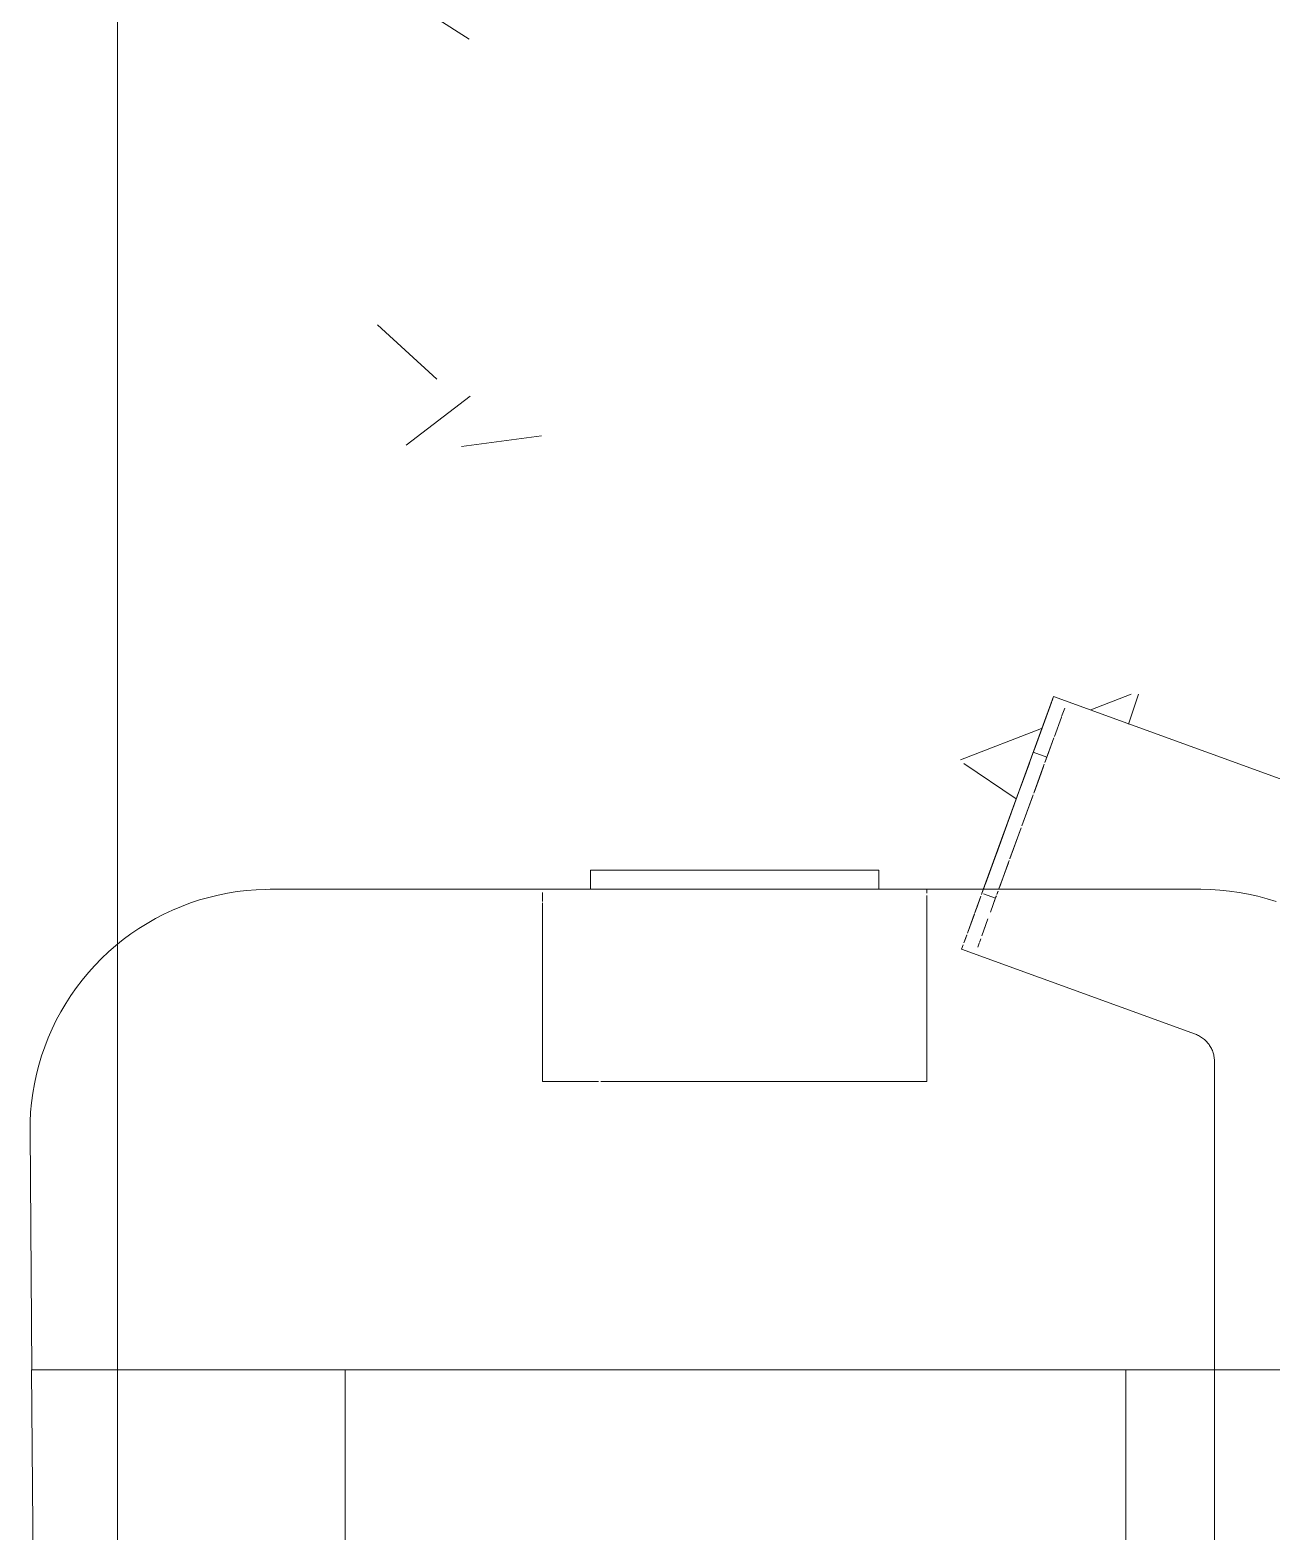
# Model space of a CAD drawing. Header units: metres. Extents: x -24.8 to 3.4, y -2.1 to 25.8.
# Drawn here: x -7.2817 to -7.1525, y 0.7141 to 0.8704 of the extents above; entities that cross this region are included whole.
import ezdxf

# ---------------------------------------------------------------- set-up
doc = ezdxf.new("R2010")
doc.units = ezdxf.units.M
doc.layers.add('P-SANR-FIXT', color=7, linetype='Continuous', lineweight=5)
doc.layers.add('S-COLS', color=7, linetype='Continuous', lineweight=5)

# ---------------------------------------------------------------- blocks, each defined once
blk = doc.blocks.new('Pilar retangular - 15 x 30 cm-3622251-AA')
at = {"layer": 'S-COLS', "true_color": 0xeaeaea}
h = blk.add_hatch(dxfattribs=at)
h.set_pattern_fill('FP_13', color=254, style=0, pattern_type=2)
h.set_pattern_definition([(49.99999999999999, (34.236, 1.261), (0.1821895382797721, -0.01593794972395968), [0.01905, -0.20955]), (355, (34.236, 1.261), (-0.03524225318630228, 0.191058600409279), [0.01524, -0.16764]), (100.451, (34.251, 1.26), (0.1469419574822546, 0.1751196380514854), [0.01619, -0.17809]), (46.184, (34.236, 1.312), (0.2710768171009678, -0.04204543887758169), [0.02857, -0.31432]), (96.636, (34.258, 1.309), (0.2374068957995607, 0.2474327575864128), [0.02429, -0.26714]), (351.184, (34.236, 1.312), (0.2374060537849424, 0.2474279291556656), [0.02286, -0.25146]), (21, (34.261, 1.299), (0.1516196892609379, -0.1022668857862438), [0.01905, -0.20955]), (326, (34.261, 1.299), (0.06180347834848309, 0.184189400520303), [0.01524, -0.16764]), (71.45100000000001, (34.274, 1.291), (0.2134180170410357, 0.08192421194172195), [0.01619, -0.17809]), (37.50000000000001, (34.236, 1.261), (0.003086366937134814, 0.08455105403913875), [0.00838, -0.15723, 0.00838, -0.1618, -0.16827]), (37.50000000000001, (34.236, 1.261), (0.003086366937134814, 0.08455105403913875), [-0.33579, 0.00838, -0.15989]), (7.499999999999999, (34.236, 1.261), (0.06681573338903396, 0.1001782420073617), [0.00838, -0.08865, 0.00838, -0.15342, -0.06412999999999999]), (7.499999999999999, (34.236, 1.261), (0.06681573338903396, 0.1001782420073617), [-0.25883, 0.00838, -0.05575]), (327.5, (34.179, 1.261), (0.1355865768415581, -0.00572760686397502), [0.00838, -0.05512, 0.00838, -0.18974, -0.26289]), (327.5, (34.179, 1.261), (0.1355865768415581, -0.00572760686397502), [-0.26162, 0.00838, -0.25451]), (317.5, (34.153, 1.261), (0.1481252617755285, 0.02542872635290974), [0.00838, -0.07417, 0.00838, -0.12319, -0.18669]), (317.5, (34.153, 1.261), (0.1481252617755285, 0.02542872635290974), [-0.21412, 0.00838, -0.17831])])
h.paths.add_polyline_path([(34.22817558113383, 2.619143064628034), (34.22842261862852, 2.616669758737317), (34.22837616939081, 2.61717119017585)])
h.paths.add_polyline_path([(34.33199633223165, -0.3000000000000015), (34.33199633223165, 3.010000000000005), (34.17379802125252, 3.010000000000005), (34.17379802125252, 3.005400000000004), (34.17517671821425, 3.004000000000005), (34.17542778973673, 3.000000000000004), (34.25699633223291, 3.000000000000004), (34.25699633223291, 2.700000000000005), (34.17542778973674, 2.700000000000006), (34.17542778973674, 2.695999999999739), (34.17402778973673, 2.694600000000006), (34.17402778973673, 2.68189999999989), (34.17273495042221, 2.680799999999953), (34.17259482989658, 2.680545441558778), (34.17273495042221, 2.680207160685486), (34.17317009332595, 2.680543647817474), (34.17460058194286, 2.680517157287531), (34.18384385103623, 2.671536901166462), (34.18583742801381, 2.671260210203911), (34.188389164176, 2.668708474041717), (34.18556073705126, 2.665880046916972), (34.20654105444679, 2.644899729521435), (34.20946975095445, 2.647627887263244), (34.21219790869627, 2.644598553530257), (34.21219790869627, 2.642919830534106), (34.22117816481734, 2.633939574413037), (34.22143248114175, 2.63207394289239), (34.22757040506026, 2.622446663611744), (34.22817558113383, 2.619143064628034), (34.22968684200124, 2.612145917525191), (34.23059633223165, 2.611202106908735), (34.23059633223165, 2.598502106908735), (34.23199633223165, 2.597102106908736), (34.23199633223165, 2.593102106908736), (34.22796192934842, 2.593102106908736), (34.2282148552966, 2.093893944779821), (34.22869516129887, 2.092089327572139), (34.22968684200126, 2.085543810616459), (34.23059633223165, 2.084600000000005), (34.23059633223165, 2.083800000000007), (34.23099633223168, 2.083800000000007), (34.23100251840373, 2.071493813827926), (34.23199633223165, 2.070500000000006), (34.23199633223165, 2.066500000000006), (34.23099633223168, 2.066500000000006), (34.23099633223168, 2.016200000000017), (34.22796192934838, 2.016200000000017), (34.22817582771621, 1.252737500000002), (34.23249633223166, 1.252737500000002), (34.23223765248122, 1.248737500000001), (34.23031732457024, 1.246837500000002), (34.23031732457024, 1.231887500000002), (34.22799633223165, 1.228797393121401), (34.23031732457024, 1.228074457966091), (34.23339419057653, 1.225904593414524), (34.23339419057653, 1.219000000000001), (34.22796192934838, 1.219000000000001), (34.22799633223165, 1.218540305328265), (34.22941073807829, 1.218261468550367), (34.22899633223165, 1.216000174358489), (34.22899633223165, 1.214500174358488), (34.23207350130998, 1.20567037052625), (34.2328247478511, 1.199260093445245), (34.2315441524689, 1.190661300895673), (34.22899633223165, 1.184020012515651), (34.22876136897411, 1.181265038909004), (34.22796192934838, 1.180465599283276), (34.22799633223165, 1.177750002166551), (34.23429633223165, 1.177750002166551), (34.23401026286059, 1.157750002166552), (34.23036722153796, 1.154050002166552), (34.23036722153796, 1.14355000216655), (34.23233687575072, 1.141550002166551), (34.23233687575072, 1.13755000216655), (34.22796192934838, 1.13755000216655), (34.22821485529661, 0.4938939447798159), (34.22869516129889, 0.4920893275721328), (34.22968684200126, 0.485543810616455), (34.23059633223166, 0.4846000000000011), (34.23059633223166, 0.4718999999999997), (34.23199633223167, 0.4705), (34.23199633223167, 0.4665000000000009), (34.22796192934838, 0.4665000000000009), (34.22825115767439, 0.2673899999999964), (34.23199633223165, 0.2673899999999964), (34.23143410836543, 0.2630738890429586), (34.23036722153796, 0.2619899999999933), (34.23036722153796, 0.2469899999999945), (34.22932330480521, 0.2458899999998973), (34.22978575139409, 0.2319999999999953), (34.23199633223165, 0.2319999999999953), (34.23143410836542, 0.2276838890429573), (34.23036722153796, 0.2265999999999985), (34.23036553350384, 0.2104439736184571), (34.22951094346234, 0.2093999999999959), (34.22957032647843, 0.2085307472160346), (34.23018554659352, 0.2072848090073612), (34.23174597948689, 0.2028633833275202), (34.23154722695573, 0.19658870675326), (34.23100251840374, 0.1943601249661965), (34.22726750657508, 0.1884681594568259), (34.22609986155284, 0.1873581976785342), (34.220566388039, 0.1843934048253637), (34.21836379161805, 0.1837510715224779), (34.21208766527153, 0.1839487595187376), (34.20985645719786, 0.1844938138279169), (34.20651523733299, 0.1862715696840729), (34.20566923357214, 0.1857098910626992), (34.20499633223166, 0.1850782062097726), (34.18884400052182, 0.1850782062097726), (34.18749633223167, 0.1837503527447596), (34.18349633223166, 0.1837503527447596), (34.18349633223166, 0.1874999999999944), (34.18199633223185, 0.1874999999999944), (34.18199633223185, 0.1799999999999983), (34.17699633223185, 0.1799999999999983), (34.17699633223185, 0.1892684842830079), (34.1660905943906, 0.1892684842830079), (34.16589883761412, 0.09584936442267529), (34.16527968683287, 0.08527672240470285), (34.1634678839764, 0.07442213696197184), (34.1619939070075, 0.06831398625097812), (34.16176645611326, 0.001538637570045093), (34.16125127386795, 0.0001989879500094334), (34.16140525547854, -2.165734258596788e-15), (34.18199633223166, -2.165734258596788e-15), (34.18199633223166, -0.3000000000000015)])
h.paths.add_polyline_path([(34.17699633223185, 0.2107315157170034), (34.17699633223185, 0.22), (34.18199633223185, 0.22), (34.18199633223185, 0.2124999999999952), (34.18349633223166, 0.2124999999999952), (34.18349633223166, 0.2164999999999943), (34.18749633223165, 0.21624964725523), (34.18889633223165, 0.2148702315157797), (34.20058851749645, 0.2149217937902148), (34.20057453618552, 0.2266517180042821), (34.19924740375414, 0.2279999999999982), (34.19924740375414, 0.2319999999999953), (34.20149197031672, 0.2319999999999953), (34.20152208015568, 0.246045191930285), (34.20062544292535, 0.2469899999999945), (34.20062544292535, 0.2619899999999954), (34.19924740375414, 0.2633899999999951), (34.19924740375414, 0.2673899999999964), (34.20303073511496, 0.2673899999999964), (34.20285719015429, 0.4665000000000009), (34.19899633223167, 0.4665000000000009), (34.19899633223167, 0.4705), (34.20039633223166, 0.4718999999999997), (34.20068542314074, 0.4848999999999881), (34.20145633223166, 0.4856999999999987), (34.20193473363057, 0.4856999999999987), (34.20119633223166, 0.4864384013989018), (34.20091085225469, 0.4856849011131048), (34.20009633223166, 0.4848999999999881), (34.18739633223166, 0.4848999999999881), (34.18599633223166, 0.4834999999999905), (34.1819963322317, 0.4834999999999905), (34.1819963322317, 0.4745000000000164), (34.16849633223166, 0.4745000000000164), (34.16746284995557, 0.4752038525911784), (34.16698216132578, 0.4159189215839725), (34.16662404054226, 0.4133466052946571), (34.16610475005084, 0.4114009716378029), (34.1661213322317, 0.2107315157170034), (34.17305327270791, 0.2107315157170034)])
h.paths.add_polyline_path([(34.07619426813402, 0.4049999999999928), (34.09451224851863, 0.4049999999999928), (34.09451224851863, 0.4059999999999926), (34.03445279832194, 0.4062238628589368), (34.03199633223165, 0.4068078379531797), (34.03199633223165, 0.4049999999999928), (34.07593445628893, 0.4049999999999928)])
h.paths.add_polyline_path([(34.12685311457926, 0.4049999999999928), (34.12850526366034, 0.4049999999999928), (34.12849633223177, 0.4059999999999926), (34.1216907167211, 0.4059999999999926), (34.1216907167211, 0.4049999999999928)])
h.paths.add_polyline_path([(34.14225316728881, 0.4049999999999928), (34.1541383223222, 0.4049999999999928), (34.15399685293499, 0.4059999999999926), (34.14048766702716, 0.4059867429369579), (34.14049633223177, 0.4049999999999928)])
h.paths.add_polyline_path([(34.20202005678182, 1.184020012515651), (34.20294494321124, 1.184094548852757), (34.20235369774062, 1.184545186779376), (34.20220272474535, 1.184307544698744)])
h.paths.add_polyline_path([(34.10593587167743, 2.031659743269839), (34.10593561183313, 2.031658688516666), (34.10593587167743, 2.028134716087913)])
h.paths.add_polyline_path([(34.16844304521879, 0.7806109099406777), (34.16862488525769, 0.7804762831837513), (34.16862023584487, 0.7805785782288437)])
h.paths.add_polyline_path([(34.20303073511496, 0.5137984962788316), (34.20299633223166, 1.13755000216655), (34.19839633223165, 1.13755000216655), (34.19865578871259, 1.141550002166551), (34.20062544292535, 1.14355000216655), (34.20049071945797, 1.154186832025218), (34.19698240160273, 1.157750002166556), (34.19698240160273, 1.177750002166551), (34.20299633223166, 1.177750002166551), (34.20299633223166, 1.18050000216655), (34.20199633223166, 1.18150000216655), (34.20199633223166, 1.184019959321991), (34.19309440796126, 1.184020012515651), (34.19309440796126, 1.216000000000002), (34.20209351451217, 1.215918194038752), (34.20248223479727, 1.215934207648719), (34.20245633357675, 1.216000174358489), (34.20199633223166, 1.216000174358489), (34.20209351451217, 1.216498751216092), (34.20191314396627, 1.217138799244223), (34.20158192638502, 1.217510381738657), (34.20158192638502, 1.217854622477404), (34.20176055873862, 1.21787946158748), (34.20177715868248, 1.218261468550367), (34.20303016806114, 1.218261468550367), (34.20299633223166, 1.219000000000001), (34.19759847388678, 1.219000000000001), (34.19764606998273, 1.225938524744033), (34.20097700861606, 1.228302495247581), (34.20299633223166, 1.228754494639253), (34.20299633223166, 1.229207154729916), (34.20067533989307, 1.231887500000002), (34.20067533989307, 1.246837500000002), (34.1987550119821, 1.248737500000001), (34.1987550119821, 1.252737500000002), (34.20303073511496, 1.252737500000002), (34.20299633223172, 2.016200000000017), (34.19999633223169, 2.016200000000017), (34.19999633223169, 2.033717044330465), (34.1803863322316, 2.03272647912532), (34.1803863322316, 2.017167023343134), (34.17785795020005, 2.017666624884775), (34.17077395235872, 2.031639473352606), (34.1554991393984, 2.031355774314512), (34.1554991393984, 2.023913302713497), (34.11148431237778, 2.023930995556979), (34.10593561183313, 2.031660406155646), (34.10245571619744, 2.040537927946055), (34.10182586166034, 2.045569721217172), (34.06525290374105, 2.050410184596083), (34.04097044278547, 2.056418556449095), (34.03199633223165, 2.059191258616378), (34.03199633223165, 0.7750413944739019), (34.03445279832194, 0.7769364975742366), (34.04096586012034, 0.7799382170836117), (34.04395956098305, 0.7806499651717823), (34.05087252931624, 0.7809999999999921), (34.08119739145314, 0.7809999999999921), (34.08119739145314, 0.7829999999999896), (34.11119739145315, 0.7829999999999896), (34.1114530618697, 0.7809999999999921), (34.12208649609573, 0.7809999999999921), (34.12939564590777, 0.8010817240639793), (34.15453638074415, 0.7917786736004664), (34.16265944331879, 0.78701826404698), (34.16890818658027, 0.7806174760307715), (34.17016493777886, 0.7806352167484978), (34.1699652837798, 0.784084658928844), (34.17051780864894, 0.7852548720383631), (34.17178791485826, 0.7860367860630971), (34.17305327270791, 0.7860402533732945), (34.1741768717357, 0.7853967710821195), (34.17477849744747, 0.7844825178695755), (34.17544815837891, 0.7774151711165999), (34.17882246110764, 0.7392148772291899), (34.17960385586363, 0.7392794671085031), (34.18085289294102, 0.7230609837265727), (34.17994724874885, 0.722986123422453), (34.1801312766047, 0.7179515604128848), (34.17969534134858, 0.717145033339711), (34.17852735046284, 0.7163852446533074), (34.17734203750569, 0.7163012555117245), (34.17613824760652, 0.7168907775627745), (34.17538787155612, 0.7181332963574859), (34.1751243249688, 0.7206375950740257), (34.17479052689648, 0.7213233900403926), (34.1741213322317, 0.7211392848277915), (34.17388281301572, 0.7000000000000041), (34.17189391594296, 0.7000000000000041), (34.17189391594296, 0.6992962629841323), (34.18199633223172, 0.7009375000000136), (34.18172838303929, 0.6681663797119912), (34.16902741098628, 0.6681663797119912), (34.16794761826835, 0.5253051427933106), (34.16849633223166, 0.5254999999999853), (34.1819963322317, 0.5254999999999853), (34.1819963322317, 0.5164999999999895), (34.18599633223166, 0.5164999999999895), (34.18739633223166, 0.5150999999999898), (34.2000963322314, 0.5150999999999898), (34.20119633223166, 0.5140400000000014)])
h.paths.add_polyline_path([(34.18339873498654, 1.16303998602724), (34.17571902060327, 1.164228826331498), (34.17630306509998, 1.164773739876455), (34.17630306509998, 1.165118987737135), (34.17573886461953, 1.164773739876455), (34.17483899476434, 1.164909544674), (34.17476058782791, 1.164909544674), (34.16277062722239, 1.186221911271856), (34.16277062722239, 1.186767056920201), (34.16199055104879, 1.186571575494617), (34.16211558093363, 1.186331811912273), (34.16122077106252, 1.186571575494617), (34.15887215353757, 1.186331811912273), (34.15887215353757, 1.179316643648698), (34.12297683375387, 1.179316643648698), (34.12176521341176, 1.179892980985179), (34.12171894005584, 1.180299681527735), (34.12104424595365, 1.181873448887544), (34.12119250887358, 1.181873376200859), (34.12073859934854, 1.183516915751821), (34.11964873498656, 1.183516915751821), (34.11964873498656, 1.216483084248155), (34.12073859934853, 1.216483084248155), (34.12089875081889, 1.2177608736936), (34.12105322439347, 1.218145096445469), (34.12107493480438, 1.218511118023143), (34.12120225486024, 1.219094944377087), (34.12148144443084, 1.219471543710237), (34.121899126408, 1.2202816135216), (34.12297683375387, 1.220683356351273), (34.15887215353757, 1.220683356351278), (34.15887215353757, 1.213428424505411), (34.16186875534157, 1.213194862955072), (34.16213610581776, 1.21314345960911), (34.16277062722239, 1.213668188087753), (34.16277062722239, 1.214323234376515), (34.17483899476434, 1.23476464607031), (34.17595590478739, 1.235226260123572), (34.17630306509998, 1.235226260123572), (34.17630306509998, 1.235496246703628), (34.17571902060304, 1.235771173668439), (34.17630306509998, 1.236111481144363), (34.18339873498654, 1.236960013972787), (34.18339873498654, 1.225501436851617), (34.18549633291115, 1.225501436851617), (34.18549633291115, 1.214500000234712), (34.19033359073376, 1.214733535382414), (34.1907566572774, 1.215095544561359), (34.19107255713785, 1.214946051206702), (34.19107255713785, 1.214354693803215), (34.19139521595596, 1.213856406460552), (34.19107255713785, 1.211789762585025), (34.19132586720116, 1.210986606990329), (34.19148077194962, 1.211789762585025), (34.19189429117222, 1.214500000234712), (34.1919968066868, 1.214005924707906), (34.19172732269383, 1.185499999765291), (34.19126270664158, 1.185799117087635), (34.19046544357808, 1.185499999765291), (34.1899301705372, 1.185533394361436), (34.18939873095726, 1.185994075292097), (34.18939873095726, 1.185499999765291), (34.18549633291115, 1.185499999765291), (34.18549633291115, 1.174498563148385), (34.18339873498654, 1.174465326804153), (34.18339873498654, 1.164299367963706)])
h.paths.add_polyline_path([(34.19107255713785, 1.18732934960323), (34.19126984903092, 1.188210237472004), (34.19107255713785, 1.187442631441861)])
h.paths.add_polyline_path([(34.12297683375387, 1.192167927033783), (34.12200871276951, 1.192435820564016), (34.12247499423763, 1.192198953013604)])
h.paths.add_polyline_path([(34.12104490779601, 1.195472021466925), (34.12107493480439, 1.199183140736751), (34.12104490779601, 1.195472775073056)])
h.paths.add_polyline_path([(34.12297683375387, 1.197117461393478), (34.12297683375387, 1.19776344531305), (34.12253043100726, 1.19776344531305)])
h.paths.add_polyline_path([(34.12132297110866, 1.196350281236995), (34.12297683375387, 1.196479552361274), (34.122828697754, 1.196929159577353), (34.12247499423763, 1.196479552361274), (34.1214232081842, 1.196386095899358)])
h.paths.add_polyline_path([(34.12107493480439, 1.206262361114544), (34.12109526230612, 1.208346884819621), (34.12107493480439, 1.206569243908709)])
h.paths.add_polyline_path([(34.12104422463982, 1.205716908001353), (34.12104422463982, 1.20644307644939), (34.12103380513423, 1.205802978886412)])
h.paths.add_polyline_path([(34.1210442246398, 1.204671676821726), (34.1208239679726, 1.204671372218187), (34.12103380513423, 1.204657529444243)])
h.paths.add_polyline_path([(34.12107493480439, 1.202535231060007), (34.12107260107734, 1.204266136125442), (34.12105772057311, 1.203733452141374)])
h.paths.add_polyline_path([(34.12105379105802, 1.19972198755716), (34.12104855195028, 1.20027289863068), (34.12073859934854, 1.199999999999988)])
h.paths.add_polyline_path([(34.12171532557384, 1.202053815302772), (34.12297683375387, 1.202236554686921), (34.12297070295464, 1.202873666802397), (34.12251941419299, 1.20222061239061), (34.12175952954188, 1.202067048671258)])
h.paths.add_polyline_path([(34.12297683375387, 1.202882538606498), (34.12297683375387, 1.203525667037959), (34.12253973117392, 1.203522655558507), (34.12287394325008, 1.203033217094098)])
h.paths.add_polyline_path([(34.19999633223169, 2.066282955669546), (34.19977982089336, 2.066500000000006), (34.19899633223165, 2.066684939923805), (34.19899633223165, 2.070500000000006), (34.19999633223169, 2.071900000000006), (34.19999633223169, 2.083800000000007), (34.20039633223166, 2.083800000000007), (34.20068542314073, 2.084899999999994), (34.20145633223166, 2.085700000000005), (34.20167473363056, 2.085960000000005), (34.20119633223165, 2.086438401398906), (34.20091085225469, 2.085684901113108), (34.20009633223165, 2.084899999999994), (34.18731340611229, 2.084817073880631), (34.18599633223165, 2.083499999999993), (34.18199633223292, 2.083499999999993), (34.18199633223292, 2.067192194511528), (34.19999156128403, 2.066283196665708)])
h.paths.add_polyline_path([(34.20303073511501, 2.11379849627883), (34.20285719015427, 2.593102106908736), (34.19899633223165, 2.593102106908736), (34.19899633223165, 2.597102106908736), (34.20039633223165, 2.598502106908736), (34.20039633223165, 2.611202106908735), (34.20168917154617, 2.612302106908735), (34.20182929207178, 2.612556665349957), (34.2016620176566, 2.612867792333693), (34.20125402864242, 2.612558459091262), (34.19982354002552, 2.612584949621203), (34.19084328390444, 2.621565205742269), (34.18886338491712, 2.621565205742278), (34.18603495779237, 2.624393632867017), (34.18886338491712, 2.62722205999178), (34.16788306752159, 2.648202377387306), (34.16495437101375, 2.645474219645653), (34.16222621327209, 2.648503553378485), (34.16222621327209, 2.650182276374628), (34.15323921973255, 2.659526353093043), (34.15299164082663, 2.661028164016353), (34.14705265583211, 2.669916483183543), (34.14473857511194, 2.680954845365357), (34.14382778973673, 2.681900000000006), (34.14382778973673, 2.694599999999995), (34.14242778973674, 2.695999999999952), (34.14242778973674, 2.700000000000007), (34.03199633223165, 2.700000000000005), (34.03208882790042, 2.14752631241653), (34.05127262175442, 2.147714817273911), (34.06699633223291, 2.150000000000007), (34.18199633223292, 2.147378844689754), (34.18199633223292, 2.116499999999993), (34.18599633223165, 2.116499999999993), (34.18739633223165, 2.115099999999993), (34.20009633223139, 2.115099999999993), (34.20119633223166, 2.114040000000005)])
h.paths.add_polyline_path([(34.14242778973673, 3.000000000000004), (34.14299001360296, 3.004315960137249), (34.14405755822094, 3.005400000000004), (34.14405755822094, 3.010000000000005), (34.03199633223165, 3.010000000000005), (34.03199633223165, 3.000000000000004), (34.12685311457926, 3.000000000000004)])
at = {"layer": 'S-COLS', "color": 253, "true_color": 0xaaaaaa}
blk.add_line((34.03199633223164, 3.010000000000002), (34.03199633223164, -0.3000000000000004), dxfattribs=at)
blk = doc.blocks.new('UT_Bacia com caixa acoplada - UT_Bacia com caixa acoplada-3248018-AA')
at = {"layer": 'P-SANR-FIXT'}
for p, q in [((34.08119739145314, 0.7829999999999896), (34.08119739145314, 0.7809999999999921)), ((34.09619739145315, 0.7829999999999919), (34.08119739145314, 0.7829999999999919)), ((34.11119739145314, 0.7829999999999919), (34.09619739145315, 0.7829999999999919)), ((34.11119739145315, 0.7809999999999921), (34.11119739145315, 0.7829999999999896)), ((34.13469739145315, 0.7809999999999921), (34.08289236162153, 0.7809999999999921)), ((34.02289845067444, 0.7557973039599425), (34.02309950989574, 0.7309999999999905)), ((34.0230589693552, 0.7309999999999905), (34.02561368080181, 0.4159189215839725)), ((34.02305896935519, 0.7309999999999924), (34.04961584676833, 0.7309999999999924)), ((34.04961584676835, 0.7309999999999924), (34.05679299929847, 0.7309999999999924)), ((34.05681819251175, 0.7309999999999924), (34.06857890950142, 0.7309999999999924)), ((34.06857656344913, 0.7309999999999924), (34.05682336950538, 0.7309999999999924)), ((34.06859455965687, 0.7309999999999924), (34.08289236162154, 0.7309999999999924)), ((34.08289236162154, 0.7309999999999924), (34.06859556517665, 0.7309999999999924)), ((34.08289236162153, 0.7309999999999921), (34.13469739145315, 0.7309999999999921)), ((34.13469739145315, 0.7309999999999922), (34.08289236162153, 0.7309999999999922)), ((34.14370402007607, 0.7309999999999924), (34.13469739145315, 0.7309999999999924)), ((34.13469739145315, 0.7309999999999924), (34.16484030671732, 0.7309999999999924)), ((34.15209686184251, 0.7309999999999924), (34.14371502117596, 0.7309999999999924))]:
    blk.add_line(p, q, dxfattribs=at)
at = {"layer": 'P-SANR-FIXT', "color": 253, "true_color": 0xa6a6a6}
for p, q in [((34.09619739145315, 0.7829999999999919), (34.08119739145314, 0.7829999999999919)), ((34.11119739145314, 0.7829999999999919), (34.09619739145315, 0.7829999999999919)), ((34.07619739145314, 0.7809999999999919), (34.07687887492736, 0.7809999999999919)), ((34.07687887492736, 0.7809999999999919), (34.07619739145314, 0.7809999999999919)), ((34.07619739145315, 0.7806552917445759), (34.07619739145315, 0.7797172764001383)), ((34.07693470265587, 0.7809999999999919), (34.09619739145315, 0.7809999999999919)), ((34.09619739145315, 0.7809999999999919), (34.07693470265587, 0.7809999999999919)), ((34.09619739145315, 0.7809999999999919), (34.11619739145315, 0.7809999999999919)), ((34.11619739145315, 0.7809999999999919), (34.09619739145315, 0.7809999999999919)), ((34.11619739145315, 0.7805928810034909), (34.11619739145315, 0.7809999999999921)), ((34.11619739145315, 0.7609999999999902), (34.11619739145315, 0.780366737941216)), ((34.07619739145315, 0.7795827021977034), (34.07619739145315, 0.7609999999999925)), ((34.07619739145314, 0.760999999999992), (34.08205525582941, 0.760999999999992)), ((34.0822990115087, 0.760999999999992), (34.08619739145314, 0.760999999999992)), ((34.08619739145314, 0.760999999999992), (34.09619739145315, 0.760999999999992)), ((34.09619739145315, 0.7609999999999919), (34.11619739145315, 0.7609999999999919)), ((34.02409004646344, 0.7309999999999924), (34.02309950989574, 0.7309999999999924)), ((34.02732186794854, 0.7309999999999924), (34.0241694282524, 0.7309999999999924)), ((34.03265785438648, 0.7309999999999924), (34.02737531554039, 0.7309999999999924)), ((34.04009608592263, 0.7309999999999924), (34.03270558239586, 0.7309999999999924)), ((34.0496116784818, 0.7309999999999924), (34.04014095976894, 0.7309999999999924)), ((34.05143627051636, 0.7309999999999924), (34.04965456858188, 0.7309999999999924)), ((34.05678206610007, 0.7309999999999924), (34.05161962255497, 0.7309999999999924)), ((34.05569410449034, 0.7309999999999905), (34.05569410449034, 0.4061673044464642)), ((34.13690173763725, 0.4062038145780441), (34.13690173763725, 0.7309999999999905))]:
    blk.add_line(p, q, dxfattribs=at)
at = {"layer": 'P-SANR-FIXT', "color": 7, "true_color": 0xfafafa}
for p, q in [((34.07499590447006, 0.7809999999999921), (34.07524763413415, 0.7809999999999921)), ((34.08139661529976, 0.7809999999999921), (34.08170850405881, 0.7809999999999921)), ((34.08219162243791, 0.7809999999999921), (34.08259112622051, 0.7809999999999921)), ((34.08259112622051, 0.7809999999999921), (34.08289236162152, 0.7809999999999921)), ((34.05678206610007, 0.7309999999999924), (34.05534510523354, 0.7309999999999924)), ((34.05535285045944, 0.7309999999999924), (34.05679299929846, 0.7309999999999924)), ((34.05681819251175, 0.7309999999999924), (34.06222460299792, 0.7309999999999924)), ((34.06222497069624, 0.7309999999999924), (34.05682336950538, 0.7309999999999924)), ((34.06224829983982, 0.7309999999999924), (34.06857890950141, 0.7309999999999924)), ((34.06857656344912, 0.7309999999999924), (34.06224865278497, 0.7309999999999924)), ((34.06859455965687, 0.7309999999999924), (34.07557223364814, 0.7309999999999924)), ((34.07557236148716, 0.7309999999999924), (34.06859556517664, 0.7309999999999924)), ((34.0755806242318, 0.7309999999999924), (34.07603812462553, 0.7309999999999924)), ((34.07603822934075, 0.7309999999999924), (34.07558075162641, 0.7309999999999924)), ((34.08078690666756, 0.7309999999999927), (34.0758259908154, 0.7309999999999927)), ((34.08078690666756, 0.7309999999999923), (34.0758259908154, 0.7309999999999923)), ((34.08130245719509, 0.7309999999999923), (34.0809422889301, 0.7309999999999923)), ((34.08289236162152, 0.7309999999999923), (34.08230646724704, 0.7309999999999923)), ((34.09605300916015, 0.7309999999999922), (34.08289236162152, 0.7309999999999922)), ((34.09605300916014, 0.7309999999999919), (34.08289236162152, 0.7309999999999919)), ((34.11619739145314, 0.7309999999999922), (34.09619739145314, 0.7309999999999922)), ((34.11619739145314, 0.7309999999999919), (34.09619739145314, 0.7309999999999919)), ((34.13469739145313, 0.7309999999999922), (34.11619739145315, 0.7309999999999922)), ((34.11619739145315, 0.7309999999999922), (34.13469739145314, 0.7309999999999922)), ((34.13662740308745, 0.7309999999999924), (34.13469739145314, 0.7309999999999924)), ((34.13690173763725, 0.7309999999999924), (34.13469739145313, 0.7309999999999924)), ((34.13469739145313, 0.7309999999999924), (34.13662740539169, 0.7309999999999924))]:
    blk.add_line(p, q, dxfattribs=at)
at = {"layer": 'P-SANR-FIXT', "color": 254, "true_color": 0xdfdfdf}
for p, q in [((34.07619739145314, 0.7809999999999919), (34.07687887492736, 0.7809999999999919)), ((34.07687887492736, 0.7809999999999919), (34.07619739145314, 0.7809999999999919)), ((34.07693470265587, 0.7809999999999919), (34.0810920750017, 0.7809999999999919)), ((34.0810920750017, 0.7809999999999919), (34.07693470265587, 0.7809999999999919)), ((34.08119739145314, 0.7809999999999918), (34.09619739145315, 0.7809999999999918)), ((34.09619739145315, 0.7809999999999918), (34.11119739145314, 0.7809999999999918)), ((34.11157539144148, 0.7809999999999919), (34.11619739145315, 0.7809999999999919)), ((34.11619739145315, 0.7809999999999919), (34.11157539144148, 0.7809999999999919)), ((34.14386617590291, 0.7809999999999921), (34.14401854819468, 0.7809999999999921)), ((34.07619739145314, 0.760999999999992), (34.08205525582941, 0.760999999999992)), ((34.0822990115087, 0.760999999999992), (34.09619739145313, 0.760999999999992)), ((34.09619739145313, 0.7609999999999919), (34.11619739145315, 0.7609999999999919)), ((34.02306050584391, 0.7309999999999924), (34.0241289609894, 0.7309999999999924)), ((34.02409004646344, 0.7309999999999924), (34.02309950989574, 0.7309999999999924)), ((34.02415613377723, 0.7309999999999924), (34.0273350678451, 0.7309999999999924)), ((34.02732186794854, 0.7309999999999924), (34.0241694282524, 0.7309999999999924)), ((34.02736737517865, 0.7309999999999924), (34.03266569976474, 0.7309999999999924)), ((34.03265785438648, 0.7309999999999924), (34.02737531554039, 0.7309999999999924)), ((34.03269998752598, 0.7309999999999924), (34.04010158637871, 0.7309999999999924)), ((34.04009608592263, 0.7309999999999924), (34.03270558239586, 0.7309999999999924)), ((34.04013669819327, 0.7309999999999924), (34.04961584676832, 0.7309999999999924)), ((34.0496116784818, 0.7309999999999924), (34.04014095976894, 0.7309999999999924)), ((34.04963950186047, 0.7309999999999924), (34.05535285045944, 0.7309999999999924)), ((34.05534510523354, 0.7309999999999924), (34.04965456858186, 0.7309999999999924)), ((34.05645885329834, 0.7309999999999927), (34.05569410449033, 0.7309999999999927)), ((34.05645885329834, 0.7309999999999923), (34.05569410449033, 0.7309999999999923)), ((34.06256244838995, 0.7309999999999927), (34.05650169789949, 0.7309999999999927)), ((34.06256244838995, 0.7309999999999923), (34.05650169789949, 0.7309999999999923)), ((34.06836795284772, 0.7309999999999927), (34.06258213061217, 0.7309999999999927)), ((34.06836795284772, 0.7309999999999923), (34.06258213061217, 0.7309999999999923)), ((34.07535652128537, 0.7309999999999927), (34.06838683588055, 0.7309999999999927)), ((34.07535652128536, 0.7309999999999923), (34.06838683588055, 0.7309999999999923)), ((34.08078690666758, 0.7309999999999927), (34.07536494007599, 0.7309999999999927)), ((34.08078690666758, 0.7309999999999923), (34.07536494007599, 0.7309999999999923)), ((34.08289236162154, 0.7309999999999924), (34.08078690666758, 0.7309999999999924)), ((34.08289236162153, 0.7309999999999922), (34.13469739145314, 0.7309999999999922)), ((34.08289236162153, 0.7309999999999921), (34.13469739145314, 0.7309999999999921)), ((34.13690173763726, 0.7309999999999924), (34.13469739145315, 0.7309999999999924)), ((34.14370402007606, 0.7309999999999924), (34.13692559563472, 0.7309999999999924)), ((34.13692559918196, 0.7309999999999924), (34.14370426047898, 0.7309999999999924)), ((34.14371451274007, 0.7309999999999924), (34.15209807334011, 0.7309999999999924)), ((34.15209686184249, 0.7309999999999924), (34.14371502117596, 0.7309999999999924))]:
    blk.add_line(p, q, dxfattribs=at)
at = {"layer": 'P-SANR-FIXT', "color": 7, "true_color": 0xf3f3f3}
for p, q in [((34.07637253558912, 0.7809999999999921), (34.07668100678939, 0.7809999999999921)), ((34.07699941483238, 0.7809999999999921), (34.07732725033313, 0.7809999999999921)), ((34.07732725033313, 0.7809999999999921), (34.07766398882478, 0.7809999999999921)), ((34.07836200656072, 0.7809999999999921), (34.07872216912552, 0.7809999999999921)), ((34.08061117583367, 0.7809999999999921), (34.08100238378604, 0.7809999999999921)), ((34.0810920750017, 0.7809999999999919), (34.09102101055109, 0.7809999999999919)), ((34.09102101055109, 0.7809999999999919), (34.0810920750017, 0.7809999999999919)), ((34.08119739145314, 0.7809999999999918), (34.09619739145315, 0.7809999999999918)), ((34.09102101055109, 0.7809999999999919), (34.09619739145313, 0.7809999999999919)), ((34.09619739145313, 0.7809999999999919), (34.0910210105511, 0.7809999999999919)), ((34.09619739145313, 0.7809999999999919), (34.11130270790458, 0.7809999999999919)), ((34.09619739145315, 0.7809999999999918), (34.10007967712968, 0.7809999999999918)), ((34.11130270790458, 0.7809999999999919), (34.09619739145313, 0.7809999999999919)), ((34.10007967712968, 0.7809999999999918), (34.10680399317094, 0.7809999999999918)), ((34.10680399317094, 0.7809999999999918), (34.11119739145314, 0.7809999999999918)), ((34.14158717200974, 0.7809999999999921), (34.14187154183315, 0.7809999999999921)), ((34.14288998028814, 0.7809999999999921), (34.14311279276081, 0.7809999999999921)), ((34.14369913551192, 0.7809999999999921), (34.14386617590291, 0.7809999999999921)), ((34.05645885329834, 0.7309999999999927), (34.05569410449033, 0.7309999999999927)), ((34.05645885329834, 0.7309999999999923), (34.05569410449033, 0.7309999999999923)), ((34.06256244838995, 0.7309999999999927), (34.05650169789949, 0.7309999999999927)), ((34.06256244838995, 0.7309999999999923), (34.05650169789949, 0.7309999999999923)), ((34.06836795284772, 0.7309999999999927), (34.06258213061217, 0.7309999999999927)), ((34.06836795284772, 0.7309999999999923), (34.06258213061217, 0.7309999999999923)), ((34.07535652128537, 0.7309999999999927), (34.06838683588055, 0.7309999999999927)), ((34.07535652128537, 0.7309999999999923), (34.06838683588055, 0.7309999999999923)), ((34.0758259908154, 0.7309999999999927), (34.07536494007599, 0.7309999999999927)), ((34.0758259908154, 0.7309999999999923), (34.07536494007599, 0.7309999999999923)), ((34.08065758270055, 0.7309999999999917), (34.07619739145314, 0.7309999999999917)), ((34.08065758270055, 0.7309999999999917), (34.07619739145314, 0.7309999999999917)), ((34.08178388817966, 0.7309999999999917), (34.08090060415831, 0.7309999999999917)), ((34.08178388817966, 0.7309999999999917), (34.08090060415831, 0.7309999999999917)), ((34.0813024571951, 0.7309999999999923), (34.0809422889301, 0.7309999999999923)), ((34.08289236162154, 0.7309999999999923), (34.08179557186794, 0.7309999999999923)), ((34.08619739145314, 0.7309999999999917), (34.08231059684375, 0.7309999999999917)), ((34.09619739145313, 0.7309999999999917), (34.08231059684375, 0.7309999999999917)), ((34.09619739145315, 0.7309999999999917), (34.08619739145314, 0.7309999999999917)), ((34.11033952707687, 0.7309999999999917), (34.09619739145313, 0.7309999999999917)), ((34.11619739145315, 0.7309999999999917), (34.09619739145315, 0.7309999999999917)), ((34.11551590797892, 0.7309999999999917), (34.11033952707687, 0.7309999999999917)), ((34.13469739145313, 0.7309999999999922), (34.11619739145314, 0.7309999999999922)), ((34.13469739145313, 0.7309999999999919), (34.11619739145314, 0.7309999999999919)), ((34.13676100986238, 0.7309999999999923), (34.13469739145315, 0.7309999999999923)), ((34.13676100986238, 0.7309999999999923), (34.13469739145313, 0.7309999999999923))]:
    blk.add_line(p, q, dxfattribs=at)
at = {"layer": 'P-SANR-FIXT', "color": 7, "true_color": 0xfdfdfd}
for p, q in [((34.07603812462553, 0.7309999999999924), (34.08072406894821, 0.7309999999999924)), ((34.08072407221663, 0.7309999999999924), (34.07603822934075, 0.7309999999999924)), ((34.08137042752666, 0.7309999999999924), (34.08078690666756, 0.7309999999999924)), ((34.08096234939469, 0.7309999999999924), (34.0813245211737, 0.7309999999999924)), ((34.08132452240842, 0.7309999999999924), (34.08096235169891, 0.7309999999999924)), ((34.08289236162152, 0.7309999999999924), (34.08232152888513, 0.7309999999999924)), ((34.08232152882559, 0.7309999999999924), (34.08289236162152, 0.7309999999999924)), ((34.08289236162152, 0.7309999999999924), (34.08233840515457, 0.7309999999999924)), ((34.09605300916014, 0.7309999999999922), (34.08289236162152, 0.7309999999999922)), ((34.08289236162152, 0.7309999999999922), (34.09605300916014, 0.7309999999999922)), ((34.11619739145315, 0.7309999999999922), (34.09619739145313, 0.7309999999999922)), ((34.09619739145315, 0.7309999999999922), (34.11619739145315, 0.7309999999999922))]:
    blk.add_line(p, q, dxfattribs=at)
at = {"layer": 'P-SANR-FIXT', "flags": 128}
for points in [[(34.02289845067444, 0.7557973039599425), (34.02291034167094, 0.7567971665894953), (34.02296220699674, 0.7577957539225596), (34.02305396367839, 0.7587914684324224), (34.02318546492477, 0.7597827171882751), (34.02335650036195, 0.7607679144035618), (34.02356679636969, 0.7617454839729032), (34.02381601651926, 0.7627138619935289), (34.02410376211157, 0.7636714992671763), (34.02442957281508, 0.764616863778495), (34.02479292740213, 0.7655484431459365), (34.02519324458292, 0.766464747041234), (34.02562988393536, 0.7673643095736296), (34.0261021469296, 0.7682456916349614), (34.02660927804563, 0.7691074832019538), (34.02715046598182, 0.7699483055919359), (34.02772484495294, 0.7707668136684512), (34.02833149607514, 0.7715616979931832), (34.02896944883606, 0.772331686920777), (34.02963768264736, 0.7730755486332044), (34.03033512847748, 0.7737920931104088), (34.0310606705619, 0.7744801740340811), (34.03181314818804, 0.7751386906215232), (34.03259135755221, 0.7757665893866779), (34.03339405368546, 0.7763628658254579), (34.03421995244521, 0.7769265660227663), (34.03506773256959, 0.7774567881785333), (34.03593603779129, 0.7779526840504178), (34.03682347900717, 0.7784134603108095), (34.03772863650059, 0.7788383798159897), (34.03865006221265, 0.7792267627853909), (34.03958628205878, 0.7795779878891166), (34.04053579828694, 0.7798914932419192), (34.04149709187372, 0.7801667773021173), (34.04246862495444, 0.7804033996739341), (34.04344884328342, 0.7806009818120531), (34.04443617872045, 0.7807592076272037), (34.04542905173943, 0.7808778239918334), (34.04642587395534, 0.7809566411450599), (34.04742505066528, 0.7809955329962581), (34.04789762894724, 0.7809999999999921)], [(34.07334019608555, 0.7809999999999921), (34.06705680595763, 0.7809999999999921), (34.06165005293874, 0.7809999999999921), (34.05712858668031, 0.7809999999999921), (34.05349964056382, 0.7809999999999921), (34.05076902012895, 0.7809999999999921), (34.04894109378587, 0.7809999999999921), (34.04801878582681, 0.7809999999999921), (34.04789762894724, 0.7809999999999921)], [(34.04789762894724, 0.7809999999999921), (34.04835127279982, 0.7809999999999921), (34.04971147862417, 0.7809999999999921), (34.05197607038113, 0.7809999999999921), (34.05439785147755, 0.7809999999999921)], [(34.08289236162153, 0.7809999999999921), (34.08249243541935, 0.7809999999999921), (34.08209314901377, 0.7809999999999921), (34.08169514117787, 0.7809999999999921), (34.08129904863929, 0.7809999999999921), (34.08090550506159, 0.7809999999999921), (34.08051514003055, 0.7809999999999921), (34.08012857804694, 0.7809999999999921), (34.07974643752747, 0.7809999999999921), (34.07936932981547, 0.7809999999999921), (34.0789978582028, 0.7809999999999921), (34.07863261696483, 0.7809999999999921), (34.07827419040962, 0.7809999999999921), (34.07792315194318, 0.7809999999999921), (34.07758006315218, 0.7809999999999921), (34.07724547290551, 0.7809999999999921), (34.07691991647618, 0.7809999999999921), (34.07660391468502, 0.7809999999999921), (34.0762979730675, 0.7809999999999921), (34.07600258106495, 0.7809999999999921), (34.07571821124153, 0.7809999999999921), (34.07544531852832, 0.7809999999999921), (34.07518433949545, 0.7809999999999921), (34.07493569165368, 0.7809999999999921), (34.07469977278654, 0.7809999999999921), (34.07447696031386, 0.7809999999999921), (34.0742676106881, 0.7809999999999921), (34.07407205882397, 0.7809999999999921), (34.07389061756276, 0.7809999999999921), (34.07372357717177, 0.7809999999999921), (34.07357120488, 0.7809999999999921), (34.07343374445061, 0.7809999999999921), (34.07334019608555, 0.7809999999999921)], [(34.14469821318035, 0.7809999999999921), (34.14469021358966, 0.7809999999999921), (34.14466622761525, 0.7809999999999921), (34.14462629362954, 0.7809999999999921), (34.14457047551841, 0.7809999999999921), (34.14449886257893, 0.7809999999999921), (34.1444115693765, 0.7809999999999921), (34.14430873556165, 0.7809999999999921), (34.14419052564654, 0.7809999999999921), (34.14405712874181, 0.7809999999999921), (34.14390875825405, 0.7809999999999921), (34.14374565154441, 0.7809999999999921), (34.1435680695488, 0.7809999999999921), (34.14337629636056, 0.7809999999999921), (34.14317063877585, 0.7809999999999921), (34.14295142580297, 0.7809999999999921), (34.14271900813589, 0.7809999999999921), (34.14247375759332, 0.7809999999999921), (34.14221606652378, 0.7809999999999921), (34.14194634717803, 0.7809999999999921), (34.14166503104948, 0.7809999999999921), (34.14137256818393, 0.7809999999999921), (34.14106942645957, 0.7809999999999921), (34.14075609083849, 0.7809999999999921), (34.14043306259085, 0.7809999999999921), (34.14010085849294, 0.7809999999999921), (34.13976001000043, 0.7809999999999921), (34.13941106239822, 0.7809999999999921), (34.13905457392804, 0.7809999999999921), (34.13869111489537, 0.7809999999999921), (34.13832126675715, 0.7809999999999921), (34.13794562119148, 0.7809999999999921), (34.13756477915116, 0.7809999999999921), (34.1371793499022, 0.7809999999999921), (34.13678995004917, 0.7809999999999921), (34.13639720254878, 0.7809999999999921), (34.13600173571324, 0.7809999999999921), (34.13560418220514, 0.7809999999999921), (34.13520517802526, 0.7809999999999921), (34.1348053614952, 0.7809999999999921), (34.13469739145316, 0.7809999999999921)], [(34.14469821318036, 0.7809999999999921), (34.14569794653501, 0.7809800026665166), (34.14669608052957, 0.7809200426575581), (34.14769101836256, 0.7808202158963372), (34.1486811683457, 0.7806806820843819), (34.14966494645022, 0.7805016644460208), (34.15064077884102, 0.7802834493712925), (34.15160710439444, 0.7800263859577611), (34.15256237719574, 0.7797308854520527)]]:
    blk.add_lwpolyline(points, dxfattribs=at)
at = {"layer": 'P-SANR-FIXT', "color": 253, "true_color": 0xa6a6a6, "flags": 128}
for points in [[(34.05439785147755, 0.7809999999999921), (34.05514142520697, 0.7809999999999921), (34.05920247920922, 0.7809999999999921), (34.06415273556777, 0.7809999999999921)], [(34.06422514822173, 0.7809999999999921), (34.06998427492847, 0.7809999999999921), (34.07334019608554, 0.7809999999999921)], [(34.07334019608554, 0.7809999999999921), (34.07346627929883, 0.7809999999999921), (34.07360744223307, 0.7809999999999921), (34.07376345905764, 0.7809999999999921), (34.07393408017892, 0.7809999999999921), (34.07411903263951, 0.7809999999999921), (34.07431802055493, 0.7809999999999921), (34.07453072558696, 0.7809999999999921), (34.07475680745292, 0.7809999999999921), (34.07499590447006, 0.7809999999999921)], [(34.07524763413415, 0.7809999999999921), (34.07551159373145, 0.7809999999999921), (34.07578736098287, 0.7809999999999921), (34.07607449471968, 0.7809999999999921)], [(34.13469739145315, 0.7809999999999921), (34.13509731765533, 0.7809999999999921), (34.1354966040609, 0.7809999999999921), (34.1358946118968, 0.7809999999999921), (34.13629070443538, 0.7809999999999921), (34.13668424801308, 0.7809999999999921)], [(34.13707461304413, 0.7809999999999921), (34.13746117502774, 0.7809999999999921), (34.13784331554719, 0.7809999999999921), (34.13822042325921, 0.7809999999999921), (34.13859189487187, 0.7809999999999921), (34.13895713610984, 0.7809999999999921)], [(34.13897045423118, 0.7809999999999921), (34.13931556266506, 0.7809999999999921), (34.13966660113149, 0.7809999999999921), (34.14000968992249, 0.7809999999999921), (34.14034428016917, 0.7809999999999921), (34.1406698365985, 0.7809999999999921), (34.14098583838965, 0.7809999999999921), (34.14129178000717, 0.7809999999999921), (34.14158717200974, 0.7809999999999921)], [(34.14187154183315, 0.7809999999999921), (34.14214443454635, 0.7809999999999921), (34.14240541357923, 0.7809999999999921), (34.142654061421, 0.7809999999999921), (34.14288998028814, 0.7809999999999921)], [(34.14311279276081, 0.7809999999999921), (34.14332214238658, 0.7809999999999921), (34.1435176942507, 0.7809999999999921), (34.14369913551192, 0.7809999999999921)], [(34.14401854819468, 0.7809999999999921), (34.14415600862407, 0.7809999999999921), (34.14427833728372, 0.7809999999999921), (34.14438533847387, 0.7809999999999921), (34.14447684101543, 0.7809999999999921), (34.14455269852387, 0.7809999999999921), (34.14461278964334, 0.7809999999999921), (34.14465701824089, 0.7809999999999921)], [(34.14465701824089, 0.7809999999999921), (34.14468531356018, 0.7809999999999921), (34.14469763033475, 0.7809999999999921), (34.14469821318034, 0.7809999999999921)]]:
    blk.add_lwpolyline(points, dxfattribs=at)
at = {"layer": 'P-SANR-FIXT', "color": 7, "true_color": 0xf3f3f3, "flags": 128}
for points in [[(34.07766398882478, 0.7809999999999921), (34.07800909159759, 0.7809999999999921), (34.07836200656072, 0.7809999999999921)], [(34.07908900310872, 0.7809999999999921), (34.07946192165421, 0.7809999999999921), (34.07984032817185, 0.7809999999999921)], [(34.07992597748394, 0.7809999999999921), (34.08022361729196, 0.7809999999999921), (34.08061117583367, 0.7809999999999921)]]:
    blk.add_lwpolyline(points, dxfattribs=at)
blk = doc.blocks.new('UT_Ducha higiênica - UT_Ducha higiênica-3628668-AA')
at = {"layer": 'P-SANR-FIXT'}
for p, q in [((34.12939564590776, 0.8010817240639775), (34.12207585750107, 0.7809707707014168)), ((34.1537239566748, 0.7922269430948031), (34.12939564590778, 0.8010817240639803)), ((34.12868900202583, 0.7947545293544965), (34.12727946309465, 0.795267559569485))]:
    blk.add_line(p, q, dxfattribs=at)
at = {"layer": 'P-SANR-FIXT', "color": 253, "true_color": 0xa6a6a6}
for p, q in [((34.12939564590776, 0.8010817240639775), (34.12923248915489, 0.8006334545696404)), ((34.12584978973517, 0.7913395642971454), (34.1291339712113, 0.8003627787442289)), ((34.13054351014248, 0.7998497485292436), (34.13022669058162, 0.7989792939397353)), ((34.1301994559024, 0.7989044672735558), (34.12947316309713, 0.7969089941911628)), ((34.1301994559024, 0.7989044672735555), (34.12947316309713, 0.7969089941911647)), ((34.12942581918987, 0.7967789178750274), (34.12848311329635, 0.7941888547193955)), ((34.12942581918987, 0.7967789178750304), (34.12871202187707, 0.7948177758760316)), ((34.12692146968415, 0.794283980757851), (34.12594341349792, 0.791596793471228)), ((34.12727946309464, 0.7952675595694824), (34.12701910723295, 0.7945522377184594)), ((34.12848961269427, 0.794206711668398), (34.12868900202582, 0.7947545293544968)), ((34.12842189497033, 0.7940206587509951), (34.12732900598854, 0.791017970951552)), ((34.12735295242909, 0.7910837632562427), (34.12833100861532, 0.7937709505428654)), ((34.12585145321113, 0.7913441346598068), (34.12460736390121, 0.7879260273729746)), ((34.12460736390121, 0.7879260273729748), (34.12577893608275, 0.79114489548706)), ((34.12608952345879, 0.7876125206892949), (34.12726099214231, 0.7908311044448215)), ((34.12718847501393, 0.7906318652720743), (34.1260895292852, 0.7876125366971848)), ((34.12460736390121, 0.7879260273729746), (34.12336327459127, 0.7845079200861412)), ((34.12343579171966, 0.7847071592588886), (34.12460736390121, 0.7879260273729746)), ((34.124842311086, 0.7841858328577445), (34.12601690283238, 0.7874129971579891)), ((34.12601690283238, 0.7874129971579893), (34.12484931393227, 0.7842050730197555)), ((34.12206819338081, 0.7809497137040596), (34.12336493806723, 0.784512490448803)), ((34.12327131430449, 0.7842552612747206), (34.12229325811825, 0.7815680739880965)), ((34.12370279704942, 0.781055043773111), (34.12468085323565, 0.783742231059735)), ((34.12477447699841, 0.7839994602338174), (34.12375359917732, 0.7811946214723618)), ((34.12183338745613, 0.7803045897280156), (34.12122153722413, 0.7786235450315336)), ((34.12207585750107, 0.7809707707014168), (34.12189230428837, 0.7804664623942498)), ((34.12219562056946, 0.7812998170274892), (34.12207160399223, 0.7809590842819245)), ((34.12211082774126, 0.780520595458045), (34.12334480363896, 0.7800714649614815)), ((34.1211691605496, 0.7784796413009459), (34.12046059004304, 0.7765328598340833)), ((34.12036392144348, 0.7762672650396262), (34.1200564096377, 0.7754223832970198)), ((34.11998223864751, 0.7752186001763087), (34.11981908189465, 0.7747703306819717)), ((34.11981908189465, 0.7747703306819727), (34.14414739266169, 0.7659155497127977)), ((34.14612133223171, 0.7630964718504413), (34.14612133223171, 0.7000000000000051))]:
    blk.add_line(p, q, dxfattribs=at)
at = {"layer": 'P-SANR-FIXT', "color": 254, "true_color": 0xdfdfdf}
for p, q in [((34.12915897910568, 0.8004314873693429), (34.12735994241687, 0.7954886746900369)), ((34.12692146968415, 0.7942839807578523), (34.12594341349792, 0.7915967934712284)), ((34.12701235603915, 0.7945336889659804), (34.12720915153916, 0.7950743801584792)), ((34.12727946309464, 0.7952675595694824), (34.12701910723295, 0.7945522377184596)), ((34.12861869047033, 0.7945613499434939), (34.12848311329635, 0.7941888547193963)), ((34.12848961269427, 0.7942067116683996), (34.12868900202582, 0.7947545293544968)), ((34.1259504351501, 0.7916160853020352), (34.12687066755625, 0.7941444030586015)), ((34.12828020648742, 0.7936313728436162), (34.12735997408127, 0.7911030550870518)), ((34.12790636229205, 0.792604244358438), (34.12833100861532, 0.7937709505428668)), ((34.12585145321113, 0.7913441346598081), (34.12460736390121, 0.7879260273729743)), ((34.12460736390121, 0.787926027372974), (34.12577893608275, 0.7911448954870604)), ((34.12735295242909, 0.7910837632562427), (34.12790636229205, 0.792604244358438)), ((34.12608952345879, 0.787612520689296), (34.12726099214231, 0.7908311044448206)), ((34.12718847501393, 0.7906318652720751), (34.1260895292852, 0.7876125366971848)), ((34.12460736390121, 0.7879260273729743), (34.12336327459127, 0.7845079200861421)), ((34.12343579171966, 0.7847071592588888), (34.12460736390121, 0.787926027372974)), ((34.124842311086, 0.7841858328577431), (34.12601690283238, 0.7874129971579891)), ((34.12601690283238, 0.7874129971579887), (34.12484931393227, 0.7842050730197561)), ((34.12234406024614, 0.7817076516873469), (34.12326429265231, 0.7842359694439137)), ((34.12327131430449, 0.7842552612747208), (34.12271790444153, 0.7827347801725242)), ((34.12370279704942, 0.7810550437731123), (34.12468085323565, 0.7837422310597353)), ((34.12467383158347, 0.7837229392289281), (34.12375359917732, 0.7811946214723616)), ((34.12271790444153, 0.7827347801725242), (34.12229325811825, 0.7815680739880979)), ((34.12140656917646, 0.7791319161424293), (34.1218324177097, 0.7803019253716406)), ((34.12140656917646, 0.7791319161424295), (34.1218324177097, 0.7803019253716402)), ((34.12188957154193, 0.7804589542350843), (34.12206819338081, 0.7809497137040596)), ((34.12202631427986, 0.7808346518198349), (34.12193526470777, 0.7805844951764668)), ((34.12206819338081, 0.7809497137040604), (34.12220237176325, 0.7813183657799682)), ((34.12219562056946, 0.7812998170274897), (34.12207160399223, 0.7809590842819251)), ((34.12343212852797, 0.7803113881222383), (34.12281610810764, 0.778618885927444)), ((34.12334480363894, 0.7800714649614813), (34.12343585321102, 0.7803216216048492)), ((34.12361191069441, 0.7808053355649842), (34.12348406587224, 0.7804540848028738)), ((34.12348618625057, 0.7804599104944416), (34.12360515950063, 0.7807867868125031)), ((34.1211984475437, 0.7785601066559357), (34.12134289227383, 0.7789569652903291)), ((34.1211984475437, 0.7785601066559359), (34.12134289227383, 0.7789569652903291)), ((34.12332178378769, 0.7800082184399469), (34.12281610810764, 0.778618885927444)), ((34.12042481083117, 0.7764345572574075), (34.12114979486898, 0.7784264345307593)), ((34.12042481083117, 0.7764345572574081), (34.12114979486899, 0.7784264345307585)), ((34.12256064256761, 0.7779170001248152), (34.12191577635945, 0.7761452447793107)), ((34.12256064256761, 0.7779170001248144), (34.12209674590887, 0.7766424545299307)), ((34.1200807608874, 0.7754892878057464), (34.12035220412168, 0.7762350719625691)), ((34.1200807608874, 0.7754892878057464), (34.12035220412168, 0.7762350719625691)), ((34.12180711508313, 0.7758467003762436), (34.12166793244982, 0.7754642992340479)), ((34.12180711508313, 0.775846700376243), (34.12166793244982, 0.7754642992340489)), ((34.12209674590887, 0.7766424545299307), (34.12191577635945, 0.7761452447793107)), ((34.11998223864751, 0.7752186001763091), (34.11981908189465, 0.7747703306819717)), ((34.12164453592608, 0.7754000178133584), (34.12149029552226, 0.7749762457867344))]:
    blk.add_line(p, q, dxfattribs=at)
at = {"layer": 'P-SANR-FIXT', "color": 7, "true_color": 0xf3f3f3}
for p, q in [((34.12720312144454, 0.7950578126096861), (34.12700150490448, 0.7945038757184765)), ((34.12686068067828, 0.794116964336891), (34.12594779993422, 0.7916088451059103)), ((34.12578036591947, 0.7911488239311283), (34.12343436188294, 0.7847032308148214)), ((34.12326692786819, 0.7842432096400391), (34.12233725304912, 0.781688949067207)), ((34.12183338745613, 0.7803045897280159), (34.12139089884109, 0.77908886224986)), ((34.12202631427986, 0.7808346518198355), (34.12193526470777, 0.7805844951764668)), ((34.12221322289793, 0.7813481790274738), (34.12207585750107, 0.7809707707014165)), ((34.12334480363894, 0.7800714649614813), (34.12343585321102, 0.7803216216048496)), ((34.12361191069441, 0.7808053355649845), (34.12348406587224, 0.7804540848028736)), ((34.12348618625057, 0.7804599104944419), (34.12360515950063, 0.7807867868125034)), ((34.12133953086363, 0.7789477298917052), (34.12122153722413, 0.7786235450315333)), ((34.1211691605496, 0.7784796413009459), (34.12046059004304, 0.7765328598340836)), ((34.12036392144348, 0.7762672650396256), (34.1200564096377, 0.7754223832970195))]:
    blk.add_line(p, q, dxfattribs=at)
at = {"layer": 'P-SANR-FIXT', "color": 253, "true_color": 0xa6a6a6, "flags": 128}
for points in [[(34.14414739266169, 0.7659155497127977), (34.14425930496952, 0.7658722632777645), (34.14436939676372, 0.7658245361685844), (34.14447749192092, 0.7657724447384505), (34.14458341751191, 0.7657160723225388), (34.14468700407835, 0.7656555091046918), (34.14478808590383, 0.7655908519731357), (34.14488650127898, 0.7655222043654895), (34.14498209276021, 0.7654496761032826), (34.14507470742153, 0.7653733832162588), (34.14516419709925, 0.7652934477567653)], [(34.14516419709925, 0.7652934477567653), (34.14525041862897, 0.7652099976044863), (34.14533323407463, 0.7651231662618608), (34.14541251094919, 0.7650330926405181), (34.14548812242657, 0.7649399208390315), (34.14555994754451, 0.7648437999124132), (34.14562787139818, 0.7647448836336389), (34.14569178532386, 0.7646433302476565), (34.14575158707294, 0.7645393022182129), (34.14580718097537, 0.7644329659679712), (34.14585847809276, 0.7643244916122451)], [(34.14585847809276, 0.7643244916122451), (34.14590539636066, 0.7642140526868619), (34.14594786071985, 0.7641018258705465), (34.14598580323642, 0.76398799070226), (34.14601916321045, 0.7638727292939936), (34.14604788727308, 0.7637562260394118), (34.14607192947194, 0.7636386673188629), (34.14609125134464, 0.7635202412012316), (34.1461058219803, 0.7634011371430367), (34.14611561806904, 0.7632815456853635), (34.14612062393918, 0.763161658149038), (34.14612133223171, 0.7630964718504413)]]:
    blk.add_lwpolyline(points, dxfattribs=at)

msp = doc.modelspace()

# ---------------------------------------------------------------- block references
at = {"layer": 'P-SANR-FIXT', "color": 254, "true_color": 0xdfdfdf}
msp.add_blockref('UT_Ducha higiênica - UT_Ducha higiênica-3628668-AA', (-41.30458044316848, 0), dxfattribs=at)
at = {"layer": 'P-SANR-FIXT', "color": 253, "true_color": 0xa6a6a6}
msp.add_blockref('UT_Bacia com caixa acoplada - UT_Bacia com caixa acoplada-3248018-AA', (-41.30458044316848, 0), dxfattribs=at)
at = {"layer": 'S-COLS', "color": 253, "true_color": 0xaaaaaa}
msp.add_blockref('Pilar retangular - 15 x 30 cm-3622251-AA', (-41.30458044316848, 0), dxfattribs=at)

doc.saveas('drawing.dxf')
